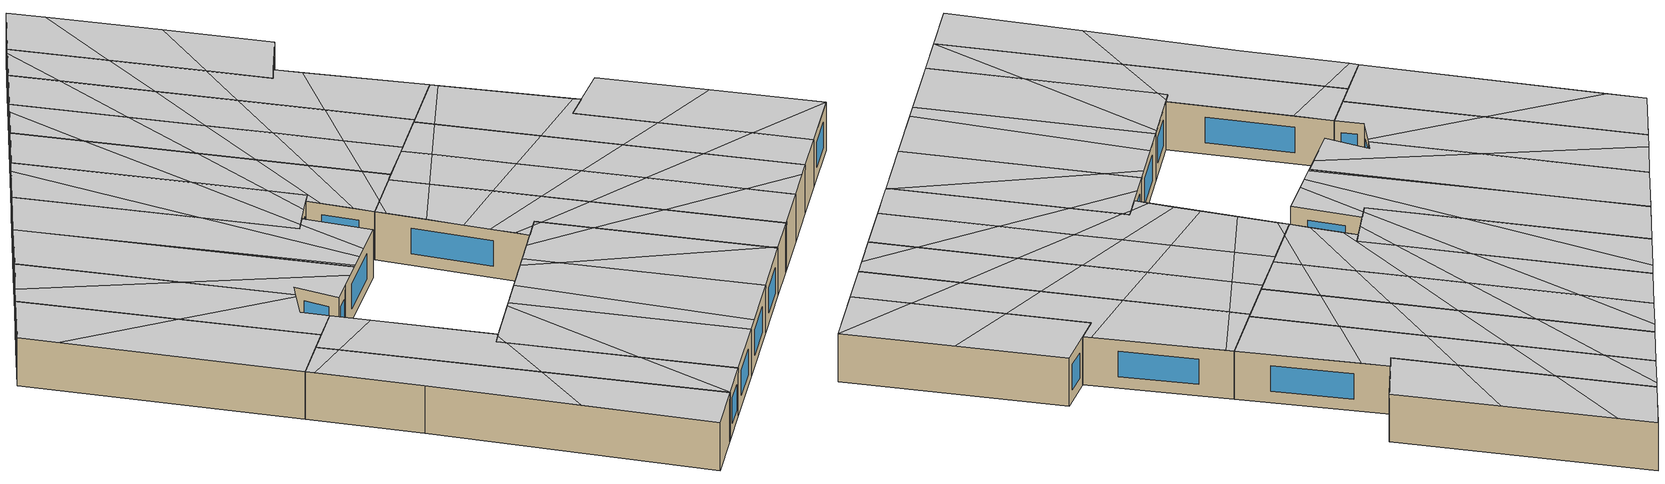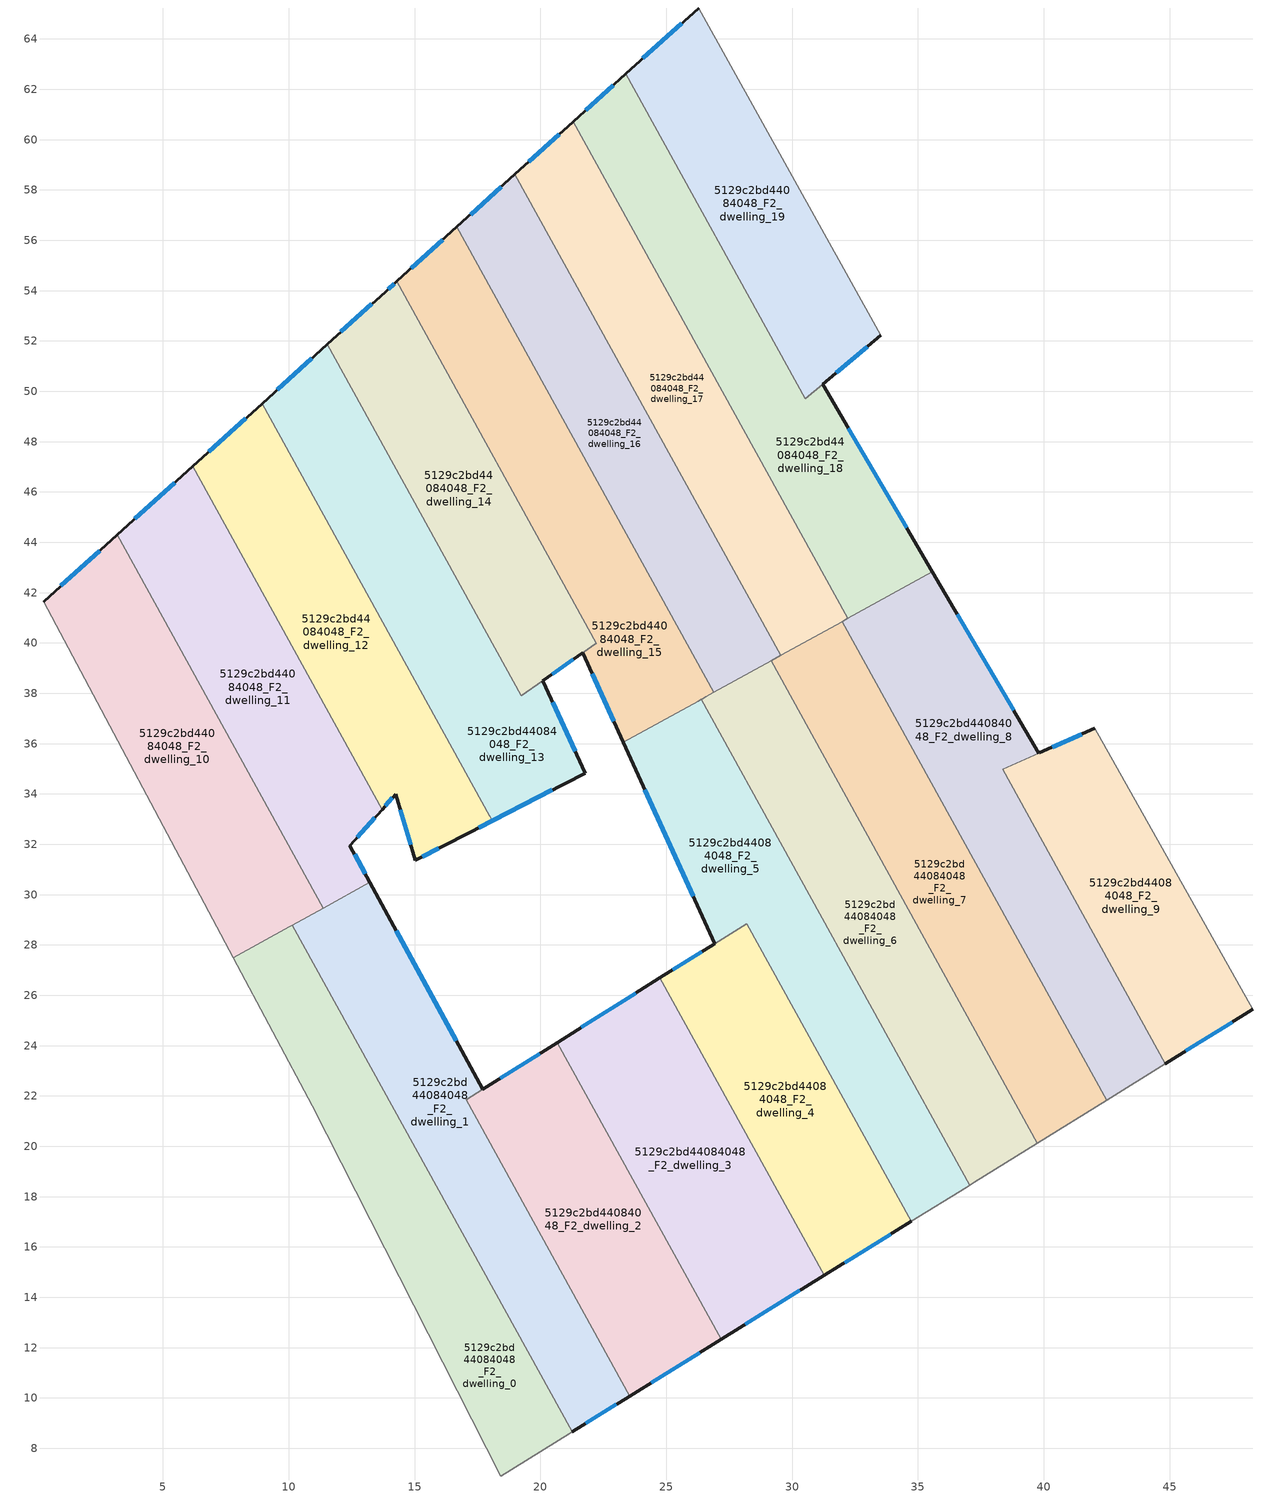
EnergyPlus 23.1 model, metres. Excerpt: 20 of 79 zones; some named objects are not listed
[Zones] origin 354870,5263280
5129c2bd44084048_F2_dwelling_0
 floor to 5129c2bd44084048_F1_dwelling_0 (EU_floor_Construction): 10.15,28.79 21.26,8.66 21.14,8.58 18.43,6.9 10.93,21.62 7.8,27.49 10.02,28.72 z6
 wall to 5129c2bd44084048_F2_dwelling_1 (EU_wall_Construction): 21.26,8.66 10.15,28.79 z6:9
 wall adiabatic (EU_wall_Construction): 7.8,27.49 10.93,21.62 18.43,6.9 21.14,8.58 21.26,8.66 z6:9
 wall to 5129c2bd44084048_F2_dwelling_10 (EU_wall_Construction): 10.15,28.79 10.02,28.72 7.8,27.49 z6:9
 ceiling to 5129c2bd44084048_F3_dwelling_12 (EU_floor_Construction): 14.9,13.83 16.19,17.84 10.77,27.66 8.04,27.03 10.93,21.62 z9
 ceiling to 5129c2bd44084048_F3_dwelling_13 (EU_floor_Construction): 21.14,8.58 21.26,8.66 21.26,8.68 16.19,17.84 14.9,13.83 18.43,6.9 z9
 ceiling to 5129c2bd44084048_F3_dwelling_11 (EU_floor_Construction): 10.77,27.66 10.15,28.79 7.8,27.49 8.04,27.03 z9
5129c2bd44084048_F2_dwelling_1
 floor to 5129c2bd44084048_F1_dwelling_1 (EU_floor_Construction): 17.71,22.26 17.05,21.85 23.55,10.08 21.26,8.66 10.15,28.79 13.22,30.49 z6
 wall outside (EU_wall_Construction): 17.71,22.26 13.22,30.49 / 21.26,8.66 23.55,10.08 z6:9
 wall to 5129c2bd44084048_F2_dwelling_2 (EU_wall_Construction): 23.55,10.08 17.05,21.85 17.71,22.26 z6:9
 wall to 5129c2bd44084048_F2_dwelling_11 (EU_wall_Construction): 13.22,30.49 11.36,29.46 z6:9
 wall to 5129c2bd44084048_F2_dwelling_10 (EU_wall_Construction): 11.36,29.46 10.15,28.79 z6:9
 window (EU_Window_Construction): 16.65,24.19 14.27,28.56 / 21.8,8.99 23.01,9.74 z6.7:8.3
 ceiling to 5129c2bd44084048_F3_dwelling_12 (EU_floor_Construction): 16.19,17.84 17.32,21.35 17.05,21.85 17.6,22.19 17.65,22.37 14.32,28.48 10.77,27.66 z9
 ceiling to 5129c2bd44084048_F3_dwelling_13 (EU_floor_Construction): 21.26,8.68 20.9,14.86 17.32,21.35 16.19,17.84 z9
 ceiling adiabatic (EU_roof_Construction): 23.55,10.08 20.9,14.86 21.26,8.68 10.77,27.66 14.32,28.48 13.22,30.49 10.15,28.79 21.26,8.66 z9
5129c2bd44084048_F2_dwelling_10
 floor to 5129c2bd44084048_F1_dwelling_10 (EU_floor_Construction): 3.17,44.29 11.36,29.46 7.8,27.49 0.26,41.64 z6
 wall outside (EU_wall_Construction): 3.17,44.29 0.26,41.64 z6:9
 wall to 5129c2bd44084048_F2_dwelling_11 (EU_wall_Construction): 11.36,29.46 3.17,44.29 z6:9
 wall adiabatic (EU_wall_Construction): 0.26,41.64 7.8,27.49 z6:9
 window (EU_Window_Construction): 2.49,43.67 0.94,42.27 z6.7:8.3
 ceiling to 5129c2bd44084048_F3_dwelling_11 (EU_floor_Construction): 11.36,29.46 7.55,36.37 1.32,39.64 7.8,27.49 z9
 ceiling to 5129c2bd44084048_F3_dwelling_10 (EU_floor_Construction): 7.55,36.37 3.17,44.29 0.26,41.64 1.32,39.64 z9
5129c2bd44084048_F2_dwelling_11
 floor to 5129c2bd44084048_F1_dwelling_11 (EU_floor_Construction): 6.18,47.01 13.71,33.38 12.42,31.95 13.22,30.49 11.36,29.46 3.17,44.29 z6
 wall outside (EU_wall_Construction): 6.18,47.01 3.17,44.29 / 13.22,30.49 12.42,31.95 13.71,33.38 z6:9
 wall to 5129c2bd44084048_F2_dwelling_12 (EU_wall_Construction): 13.71,33.38 6.18,47.01 z6:9
 window (EU_Window_Construction): 5.47,46.38 3.88,44.93 / 12.73,32.28 13.41,33.05 / 13.03,30.83 12.61,31.6 z6.7:8.3
 ceiling to 5129c2bd44084048_F3_dwelling_10 (EU_floor_Construction): 13.56,33.21 13.71,33.38 10.67,38.88 4.16,45.18 3.17,44.29 7.55,36.37 z9
 ceiling to 5129c2bd44084048_F3_dwelling_9 (EU_floor_Construction): 10.67,38.88 6.18,47.01 4.16,45.18 z9
 ceiling to 5129c2bd44084048_F3_dwelling_11 (EU_floor_Construction): 13.22,30.49 12.42,31.95 13.56,33.21 7.55,36.37 11.36,29.46 z9
5129c2bd44084048_F2_dwelling_12
 floor to 5129c2bd44084048_F1_dwelling_12 (EU_floor_Construction): 8.94,49.51 18.08,32.94 16.25,31.99 15.02,31.36 14.25,33.98 13.71,33.38 6.18,47.01 z6
 wall outside (EU_wall_Construction): 8.94,49.51 6.18,47.01 / 13.71,33.38 14.25,33.98 15.02,31.36 16.25,31.99 z6:9
 wall to 5129c2bd44084048_F2_dwelling_13 (EU_wall_Construction): 17.98,33.12 8.94,49.51 / 16.25,31.99 18.08,32.94 17.99,33.13 z6:9
 window (EU_Window_Construction): 8.29,48.93 6.83,47.6 / 15.31,31.51 15.96,31.84 / 14.43,33.37 14.84,31.98 / 13.84,33.52 14.12,33.84 z6.7:8.3
 ceiling to 5129c2bd44084048_F3_dwelling_9 (EU_floor_Construction): 18.08,32.94 11.04,45.71 8.9,49.48 6.18,47.01 10.67,38.88 17.25,32.51 z9
 ceiling to 5129c2bd44084048_F3_dwelling_10 (EU_floor_Construction): 17.25,32.51 10.67,38.88 13.71,33.38 14.25,33.98 15.02,31.36 16.25,31.99 z9
 ceiling to 5129c2bd44084048_F3_dwelling_8 (EU_floor_Construction): 11.04,45.71 8.94,49.51 8.9,49.48 z9
5129c2bd44084048_F2_dwelling_13
 floor to 5129c2bd44084048_F1_dwelling_13 (EU_floor_Construction): 11.53,51.86 19.24,37.91 20.09,38.51 21.77,34.83 16.25,32 18.08,32.94 17.99,33.13 8.94,49.51 z6
 wall outside (EU_wall_Construction): 11.53,51.86 8.94,49.51 / 16.25,31.99 21.77,34.83 20.09,38.51 z6:9
 wall to 5129c2bd44084048_F2_dwelling_14 (EU_wall_Construction): 20.09,38.51 19.24,37.91 11.53,51.86 z6:9
 window (EU_Window_Construction): 10.92,51.31 9.54,50.06 / 21.38,35.69 20.49,37.64 / 17.54,32.66 20.47,34.16 z6.7:8.3
 ceiling to 5129c2bd44084048_F3_dwelling_8 (EU_floor_Construction): 19.07,33.44 16.59,42.71 11.53,51.86 8.94,49.51 11.09,45.62 18.23,33.01 z9
 ceiling to 5129c2bd44084048_F3_dwelling_7 (EU_floor_Construction): 19.85,33.84 19.59,38.15 19.24,37.91 16.59,42.71 19.07,33.44 z9
 ceiling to 5129c2bd44084048_F3_dwelling_6 (EU_floor_Construction): 21.77,34.83 20.09,38.51 19.59,38.15 19.85,33.84 z9
 ceiling adiabatic (EU_roof_Construction): 18.08,32.94 16.25,32 18.23,33.01 11.09,45.62 17.99,33.13 z9
5129c2bd44084048_F2_dwelling_14
 floor to 5129c2bd44084048_F1_dwelling_14 (EU_floor_Construction): 14.29,54.37 22.23,39.99 19.24,37.91 11.53,51.86 13.84,53.96 z6
 wall outside (EU_wall_Construction): 14.29,54.37 13.84,53.96 11.53,51.86 / 20.09,38.51 21.68,39.61 z6:9
 wall to 5129c2bd44084048_F2_dwelling_15 (EU_wall_Construction): 21.68,39.61 22.23,39.99 14.29,54.37 z6:9
 window (EU_Window_Construction): 13.3,53.47 12.07,52.36 / 14.18,54.27 13.95,54.06 / 20.47,38.77 21.31,39.35 z6.7:8.3
 ceiling to 5129c2bd44084048_F3_dwelling_7 (EU_floor_Construction): 19.59,38.15 19.13,45.59 14.29,54.37 13.84,53.96 13.62,53.76 16.59,42.71 19.24,37.91 z9
 ceiling to 5129c2bd44084048_F3_dwelling_6 (EU_floor_Construction): 20.91,39.08 21.17,41.9 19.13,45.59 19.59,38.15 z9
 ceiling to 5129c2bd44084048_F3_dwelling_8 (EU_floor_Construction): 16.59,42.71 13.62,53.76 11.53,51.86 z9
 ceiling to 5129c2bd44084048_F3_dwelling_5 (EU_floor_Construction): 22.23,39.99 21.17,41.9 20.91,39.08 z9
5129c2bd44084048_F2_dwelling_15
 floor to 5129c2bd44084048_F1_dwelling_15 (EU_floor_Construction): 16.68,56.53 26.89,38.04 23.29,36.05 21.68,39.61 22.23,39.99 14.29,54.37 14.31,54.38 z6
 wall outside (EU_wall_Construction): 16.68,56.53 14.31,54.38 14.29,54.37 / 21.68,39.61 23.29,36.05 z6:9
 wall to 5129c2bd44084048_F2_dwelling_16 (EU_wall_Construction): 26.89,38.04 16.68,56.53 z6:9
 wall to 5129c2bd44084048_F2_dwelling_5 (EU_wall_Construction): 23.29,36.05 26.27,37.69 26.4,37.77 z6:9
 wall to 5129c2bd44084048_F2_dwelling_6 (EU_wall_Construction): 26.4,37.77 26.44,37.79 26.57,37.86 26.89,38.04 z6:9
 window (EU_Window_Construction): 16.12,56.03 14.86,54.89 / 22.06,38.78 22.91,36.89 z6.7:8.3
 ceiling to 5129c2bd44084048_F3_dwelling_6 (EU_floor_Construction): 21.17,41.9 21.69,47.46 18.69,52.89 19.13,45.59 z9
 ceiling to 5129c2bd44084048_F3_dwelling_7 (EU_floor_Construction): 19.13,45.59 18.69,52.89 16.68,56.53 14.31,54.38 14.29,54.37 z9
 ceiling to 5129c2bd44084048_F3_dwelling_3 (EU_floor_Construction): 24.33,36.62 26.11,39.46 24.66,42.08 22.8,37.14 23.29,36.05 z9
 ceiling to 5129c2bd44084048_F3_dwelling_5 (EU_floor_Construction): 22.02,38.86 23.27,44.59 21.69,47.46 21.17,41.9 22.23,39.99 21.68,39.61 z9
 ceiling to 5129c2bd44084048_F3_dwelling_4 (EU_floor_Construction): 22.8,37.14 24.66,42.08 23.27,44.59 22.02,38.86 z9
 ceiling to 5129c2bd44084048_F3_dwelling_2 (EU_floor_Construction): 26.89,38.04 26.11,39.46 24.33,36.62 z9
5129c2bd44084048_F2_dwelling_16
 floor to 5129c2bd44084048_F1_dwelling_16 (EU_floor_Construction): 18.99,58.62 29.54,39.5 26.89,38.04 16.68,56.53 z6
 wall outside (EU_wall_Construction): 18.99,58.62 16.68,56.53 z6:9
 wall to 5129c2bd44084048_F2_dwelling_17 (EU_wall_Construction): 29.54,39.5 18.99,58.62 z6:9
 wall to 5129c2bd44084048_F2_dwelling_6 (EU_wall_Construction): 26.89,38.04 29.16,39.29 z6:9
 wall to 5129c2bd44084048_F2_dwelling_7 (EU_wall_Construction): 29.16,39.29 29.54,39.5 z6:9
 window (EU_Window_Construction): 18.44,58.13 17.22,57.02 z6.7:8.3
 ceiling to 5129c2bd44084048_F3_dwelling_5 (EU_floor_Construction): 23.27,44.59 24.25,49.09 22.19,52.82 21.69,47.46 z9
 ceiling adiabatic (EU_roof_Construction): 24.66,42.08 26.06,45.82 24.25,49.09 23.27,44.59 z9
 ceiling to 5129c2bd44084048_F3_dwelling_6 (EU_floor_Construction): 21.69,47.46 22.19,52.82 18.99,58.62 18.37,58.06 18.69,52.89 z9
 ceiling to 5129c2bd44084048_F3_dwelling_3 (EU_floor_Construction): 26.11,39.46 27.95,42.39 26.06,45.82 24.66,42.08 z9
 ceiling to 5129c2bd44084048_F3_dwelling_7 (EU_floor_Construction): 18.69,52.89 18.37,58.06 16.68,56.53 z9
 ceiling to 5129c2bd44084048_F3_dwelling_2 (EU_floor_Construction): 29.54,39.5 27.95,42.39 26.11,39.46 26.89,38.04 z9
5129c2bd44084048_F2_dwelling_17
 floor to 5129c2bd44084048_F1_dwelling_17 (EU_floor_Construction): 21.3,60.71 32.2,40.97 32.11,40.92 29.54,39.5 18.99,58.62 z6
 wall outside (EU_wall_Construction): 21.3,60.71 18.99,58.62 z6:9
 wall to 5129c2bd44084048_F2_dwelling_18 (EU_wall_Construction): 32.2,40.97 21.3,60.71 z6:9
 wall to 5129c2bd44084048_F2_dwelling_7 (EU_wall_Construction): 29.54,39.5 31.99,40.85 z6:9
 wall to 5129c2bd44084048_F2_dwelling_8 (EU_wall_Construction): 31.99,40.85 32.11,40.92 32.2,40.97 z6:9
 window (EU_Window_Construction): 20.76,60.22 19.53,59.11 z6.7:8.3
 ceiling to 5129c2bd44084048_F3_dwelling_3 (EU_floor_Construction): 27.95,42.39 29.79,45.33 27.46,49.56 26.06,45.82 z9
 ceiling to 5129c2bd44084048_F3_dwelling_5 (EU_floor_Construction): 24.25,49.09 25.23,53.59 22.69,58.2 22.19,52.82 z9
 ceiling to 5129c2bd44084048_F3_dwelling_6 (EU_floor_Construction): 22.19,52.82 22.69,58.2 21.3,60.71 18.99,58.62 z9
 ceiling to 5129c2bd44084048_F3_dwelling_4 (EU_floor_Construction): 26.06,45.82 27.46,49.56 25.23,53.59 24.25,49.09 z9
 ceiling to 5129c2bd44084048_F3_dwelling_2 (EU_floor_Construction): 32.2,40.97 29.79,45.33 27.95,42.39 29.54,39.5 z9
5129c2bd44084048_F2_dwelling_18
 floor to 5129c2bd44084048_F1_dwelling_18 (EU_floor_Construction): 23.39,62.61 30.53,49.7 31.21,50.27 35.58,42.83 32.2,40.97 21.3,60.71 z6
 wall outside (EU_wall_Construction): 35.58,42.83 31.21,50.27 / 23.39,62.61 21.3,60.71 z6:9
 wall to 5129c2bd44084048_F2_dwelling_19 (EU_wall_Construction): 31.21,50.27 30.53,49.7 23.39,62.61 z6:9
 wall to 5129c2bd44084048_F2_dwelling_8 (EU_wall_Construction): 32.2,40.97 35.58,42.83 z6:9
 window (EU_Window_Construction): 34.55,44.58 32.24,48.53 / 22.9,62.16 21.79,61.16 z6.7:8.3
 ceiling adiabatic (EU_roof_Construction): 35.58,42.83 32.02,48.89 29.79,45.33 32.2,40.97 z9
 ceiling to 5129c2bd44084048_F3_dwelling_3 (EU_floor_Construction): 29.79,45.33 32.02,48.89 31.21,50.27 30.53,49.7 28.73,52.94 27.46,49.56 z9
 ceiling to 5129c2bd44084048_F3_dwelling_5 (EU_floor_Construction): 25.23,53.59 26.12,57.67 23.39,62.61 23.07,62.32 22.69,58.2 z9
 ceiling to 5129c2bd44084048_F3_dwelling_6 (EU_floor_Construction): 22.69,58.2 23.07,62.32 21.3,60.71 z9
 ceiling to 5129c2bd44084048_F3_dwelling_4 (EU_floor_Construction): 27.46,49.56 28.73,52.94 26.12,57.67 25.23,53.59 z9
5129c2bd44084048_F2_dwelling_19
 floor to 5129c2bd44084048_F1_dwelling_19 (EU_floor_Construction): 26.29,65.23 33.52,52.22 30.53,49.7 23.39,62.61 z6
 wall outside (EU_wall_Construction): 26.29,65.23 23.39,62.61 / 31.21,50.27 33.52,52.22 z6:9
 wall adiabatic (EU_wall_Construction): 33.52,52.22 26.29,65.23 z6:9
 window (EU_Window_Construction): 25.61,64.61 24.07,63.22 / 31.75,50.73 32.98,51.76 z6.7:8.3
 ceiling to 5129c2bd44084048_F3_dwelling_4 (EU_floor_Construction): 28.73,52.94 30.5,57.65 27.35,63.31 26.12,57.67 z9
 ceiling to 5129c2bd44084048_F3_dwelling_3 (EU_floor_Construction): 33.52,52.22 30.5,57.65 28.73,52.94 30.53,49.7 z9
 ceiling to 5129c2bd44084048_F3_dwelling_5 (EU_floor_Construction): 26.12,57.67 27.35,63.31 26.29,65.23 23.39,62.61 z9
5129c2bd44084048_F2_dwelling_2
 floor to 5129c2bd44084048_F1_dwelling_2 (EU_floor_Construction): 20.66,24.12 27.17,12.33 23.55,10.08 17.05,21.85 z6
 wall outside (EU_wall_Construction): 23.55,10.08 27.17,12.33 / 20.66,24.12 17.71,22.26 z6:9
 wall to 5129c2bd44084048_F2_dwelling_3 (EU_wall_Construction): 27.17,12.33 20.66,24.12 z6:9
 window (EU_Window_Construction): 24.4,10.61 26.32,11.8 / 19.97,23.68 18.4,22.7 z6.7:8.3
 ceiling to 5129c2bd44084048_F3_dwelling_14 (EU_floor_Construction): 27.17,12.33 20.66,24.12 20.38,23.95 20.9,14.86 23.55,10.08 z9
 ceiling to 5129c2bd44084048_F3_dwelling_13 (EU_floor_Construction): 20.9,14.86 20.38,23.95 17.6,22.19 17.32,21.35 z9
 ceiling adiabatic (EU_roof_Construction): 17.32,21.35 17.6,22.19 17.05,21.85 z9
5129c2bd44084048_F2_dwelling_3
 floor to 5129c2bd44084048_F1_dwelling_3 (EU_floor_Construction): 24.75,26.69 31.27,14.87 27.17,12.33 20.66,24.12 z6
 wall outside (EU_wall_Construction): 27.17,12.33 31.27,14.87 / 24.75,26.69 20.66,24.12 z6:9
 wall to 5129c2bd44084048_F2_dwelling_4 (EU_wall_Construction): 31.27,14.87 24.75,26.69 z6:9
 window (EU_Window_Construction): 28.14,12.93 30.31,14.27 / 23.79,26.08 21.62,24.72 z6.7:8.3
 ceiling to 5129c2bd44084048_F3_dwelling_15 (EU_floor_Construction): 31.27,14.87 25.73,24.9 24.12,26.29 22.26,25.12 28.04,12.86 z9
 ceiling to 5129c2bd44084048_F3_dwelling_16 (EU_floor_Construction): 25.73,24.9 24.75,26.69 24.12,26.29 z9
 ceiling to 5129c2bd44084048_F3_dwelling_14 (EU_floor_Construction): 28.04,12.86 22.26,25.12 20.66,24.12 27.17,12.33 z9
5129c2bd44084048_F2_dwelling_4
 floor to 5129c2bd44084048_F1_dwelling_4 (EU_floor_Construction): 28.19,28.85 34.73,17.02 31.27,14.87 24.75,26.69 z6
 wall outside (EU_wall_Construction): 31.27,14.87 34.73,17.02 / 26.92,28.05 24.75,26.69 z6:9
 wall to 5129c2bd44084048_F2_dwelling_5 (EU_wall_Construction): 34.73,17.02 28.19,28.85 26.92,28.05 z6:9
 window (EU_Window_Construction): 32.09,15.37 33.92,16.51 / 26.41,27.73 25.26,27.01 z6.7:8.3
 ceiling to 5129c2bd44084048_F3_dwelling_16 (EU_floor_Construction): 34.6,17.26 29.8,25.94 25.97,27.46 24.75,26.69 25.73,24.9 z9
 ceiling to 5129c2bd44084048_F3_dwelling_15 (EU_floor_Construction): 34.73,17.02 34.6,17.26 25.73,24.9 31.27,14.87 z9
 ceiling to 5129c2bd44084048_F3_dwelling_17 (EU_floor_Construction): 29.8,25.94 28.38,28.52 27.81,28.61 25.97,27.46 z9
 ceiling to 5129c2bd44084048_F3_dwelling_18 (EU_floor_Construction): 28.38,28.52 28.19,28.85 27.81,28.61 z9
5129c2bd44084048_F2_dwelling_5
 floor to 5129c2bd44084048_F1_dwelling_5 (EU_floor_Construction): 26.4,37.77 37.06,18.46 36.93,18.38 34.73,17.02 28.19,28.85 26.91,28.05 23.29,36.05 26.27,37.69 z6
 wall outside (EU_wall_Construction): 23.29,36.05 26.91,28.05 z6:9
 wall to 5129c2bd44084048_F2_dwelling_6 (EU_wall_Construction): 37.06,18.46 26.4,37.77 z6:9
 wall adiabatic (EU_wall_Construction): 34.73,17.02 36.93,18.38 37.06,18.46 z6:9
 window (EU_Window_Construction): 24.14,34.17 26.06,29.93 z6.7:8.3
 ceiling to 5129c2bd44084048_F3_dwelling_16 (EU_floor_Construction): 36.97,18.41 37.06,18.46 33.8,24.36 29.8,25.94 34.6,17.26 34.82,17.07 z9
 ceiling to 5129c2bd44084048_F3_dwelling_18 (EU_floor_Construction): 31.79,27.99 30.5,30.33 25.99,30.1 26.58,28.8 27.8,28.61 28.19,28.85 28.38,28.52 z9
 ceiling to 5129c2bd44084048_F3_dwelling_15 (EU_floor_Construction): 34.82,17.07 34.6,17.26 34.73,17.02 z9
 ceiling to 5129c2bd44084048_F3_dwelling_1 (EU_floor_Construction): 29.19,32.71 27.5,35.77 24.51,33.37 25.36,31.49 z9
 ceiling adiabatic (EU_roof_Construction): 27.8,28.61 26.58,28.8 26.91,28.05 z9; 33.8,24.36 31.79,27.99 28.38,28.52 29.8,25.94 z9
 ceiling to 5129c2bd44084048_F3_dwelling_0 (EU_floor_Construction): 30.5,30.33 29.19,32.71 25.36,31.49 25.99,30.1 z9
 ceiling to 5129c2bd44084048_F3_dwelling_2 (EU_floor_Construction): 27.5,35.77 26.4,37.77 24.33,36.62 23.58,35.42 24.51,33.37 z9
 ceiling to 5129c2bd44084048_F3_dwelling_3 (EU_floor_Construction): 23.58,35.42 24.33,36.62 23.29,36.05 z9
5129c2bd44084048_F2_dwelling_6
 floor to 5129c2bd44084048_F1_dwelling_6 (EU_floor_Construction): 29.16,39.29 39.74,20.13 37.23,18.57 37.06,18.46 26.4,37.77 26.44,37.79 26.57,37.86 z6
 wall to 5129c2bd44084048_F2_dwelling_7 (EU_wall_Construction): 39.74,20.13 29.16,39.29 z6:9
 wall adiabatic (EU_wall_Construction): 37.06,18.46 37.23,18.57 39.74,20.13 z6:9
 ceiling to 5129c2bd44084048_F3_dwelling_18 (EU_floor_Construction): 35.74,27.39 34.01,30.51 30.5,30.33 31.79,27.99 z9
 ceiling to 5129c2bd44084048_F3_dwelling_1 (EU_floor_Construction): 32.25,33.69 30,37.77 27.5,35.77 29.19,32.71 z9
 ceiling adiabatic (EU_roof_Construction): 38.42,22.53 35.74,27.39 31.79,27.99 33.8,24.36 z9
 ceiling to 5129c2bd44084048_F3_dwelling_16 (EU_floor_Construction): 39.74,20.13 38.42,22.53 33.8,24.36 37.06,18.46 37.12,18.5 z9
 ceiling to 5129c2bd44084048_F3_dwelling_0 (EU_floor_Construction): 34.01,30.51 32.25,33.69 29.19,32.71 30.5,30.33 z9
 ceiling to 5129c2bd44084048_F3_dwelling_2 (EU_floor_Construction): 30,37.77 29.16,39.29 26.4,37.77 27.5,35.77 z9
5129c2bd44084048_F2_dwelling_7
 floor to 5129c2bd44084048_F1_dwelling_7 (EU_floor_Construction): 31.99,40.85 42.49,21.83 39.74,20.13 29.16,39.29 z6
 wall to 5129c2bd44084048_F2_dwelling_8 (EU_wall_Construction): 42.49,21.83 31.99,40.85 z6:9
 wall adiabatic (EU_wall_Construction): 39.74,20.13 42.49,21.83 z6:9
 ceiling to 5129c2bd44084048_F3_dwelling_17 (EU_floor_Construction): 42.49,21.83 39.77,26.77 35.74,27.39 38.42,22.53 41.59,21.27 z9
 ceiling to 5129c2bd44084048_F3_dwelling_1 (EU_floor_Construction): 35.39,34.69 32.55,39.82 30,37.77 32.25,33.69 z9
 ceiling to 5129c2bd44084048_F3_dwelling_16 (EU_floor_Construction): 41.59,21.27 38.42,22.53 39.74,20.13 z9
 ceiling to 5129c2bd44084048_F3_dwelling_0 (EU_floor_Construction): 37.6,30.69 35.39,34.69 32.25,33.69 34.01,30.51 z9
 ceiling to 5129c2bd44084048_F3_dwelling_18 (EU_floor_Construction): 39.77,26.77 37.6,30.69 34.01,30.51 35.74,27.39 z9
 ceiling to 5129c2bd44084048_F3_dwelling_2 (EU_floor_Construction): 32.55,39.82 31.99,40.85 29.16,39.29 30,37.77 z9
5129c2bd44084048_F2_dwelling_8
 floor to 5129c2bd44084048_F1_dwelling_8 (EU_floor_Construction): 39.81,35.63 38.36,34.99 44.83,23.28 42.49,21.83 31.99,40.85 35.58,42.83 z6
 wall outside (EU_wall_Construction): 39.81,35.63 35.58,42.83 z6:9
 wall to 5129c2bd44084048_F2_dwelling_9 (EU_wall_Construction): 38.36,34.99 39.81,35.63 / 44.83,23.28 38.37,34.98 z6:9
 wall adiabatic (EU_wall_Construction): 42.49,21.83 44.83,23.28 z6:9
 window (EU_Window_Construction): 38.81,37.32 36.57,41.14 z6.7:8.3
 ceiling to 5129c2bd44084048_F3_dwelling_1 (EU_floor_Construction): 39.57,36.02 35.81,42.43 32.55,39.82 35.39,34.69 z9
 ceiling to 5129c2bd44084048_F3_dwelling_0 (EU_floor_Construction): 40.65,30.85 38.36,34.99 39.81,35.63 39.57,36.02 35.39,34.69 37.6,30.69 z9
 ceiling to 5129c2bd44084048_F3_dwelling_2 (EU_floor_Construction): 35.81,42.43 35.58,42.83 31.99,40.85 32.55,39.82 z9
 ceiling to 5129c2bd44084048_F3_dwelling_17 (EU_floor_Construction): 44.83,23.28 43.2,26.24 39.77,26.77 42.49,21.83 z9
 ceiling to 5129c2bd44084048_F3_dwelling_18 (EU_floor_Construction): 43.2,26.24 40.65,30.85 37.6,30.69 39.77,26.77 z9
5129c2bd44084048_F2_dwelling_9
 floor to 5129c2bd44084048_F1_dwelling_9 (EU_floor_Construction): 42.02,36.61 48.31,25.44 44.83,23.28 38.37,34.98 z6
 wall outside (EU_wall_Construction): 42.02,36.61 39.81,35.63 / 44.83,23.28 48.31,25.44 z6:9
 wall adiabatic (EU_wall_Construction): 48.31,25.44 42.02,36.61 z6:9
 window (EU_Window_Construction): 41.5,36.38 40.33,35.86 / 45.65,23.79 47.49,24.93 z6.7:8.3
 ceiling to 5129c2bd44084048_F3_dwelling_0 (EU_floor_Construction): 45.14,31.07 42.02,36.61 38.36,34.99 40.65,30.85 z9
 ceiling to 5129c2bd44084048_F3_dwelling_18 (EU_floor_Construction): 48.3,25.45 45.14,31.07 40.65,30.85 43.2,26.24 z9
 ceiling to 5129c2bd44084048_F3_dwelling_17 (EU_floor_Construction): 48.31,25.44 48.3,25.45 43.2,26.24 44.83,23.28 z9
[Building]
EU S2 Campaign: North Axis=0; Terrain=City; Solar Distribution=FullExterior
[Site:Location]
Budapest.Ferenc.Liszt.Intl.AP: Latitude=47.437; Longitude=19.256; Time Zone=1; Elevation=185
[SizingPeriod:WeatherFileDays]
AnnualSizingPeriod: Begin Month=1; Begin Day of Month=1; End Month=12; End Day of Month=31; Day of Week for Start Day=Monday; Use Weather File Daylight Saving Period=No; Use Weather File Rain and Snow Indicators=No
[MATERIAL]
EU_InternalMass_Material: Roughness=MediumRough; Thickness=0.1; Conductivity=1; Density=1800; Specific Heat=900; Thermal Absorptance=0.9; Solar Absorptance=0.7; Visible Absorptance=0.7
[MATERIAL:NOMASS] Roughness=MediumRough; Thermal Absorptance=0.9; Solar Absorptance=0.7; Visible Absorptance=0.7
Name | Thermal Resistance
EU_wall_NoMass | 0.832559
EU_roof_NoMass | 1.39638
EU_floor_NoMass | 0.872794
[WINDOWMATERIAL:SIMPLEGLAZINGSYSTEM]
EU_Window_SimpleGlazing: UFactor=2.79869; Solar Heat Gain Coefficient=0.75; Visible Transmittance=0.75
[CONSTRUCTION]
EU_wall_Construction: EU_wall_NoMass
EU_roof_Construction: EU_roof_NoMass
EU_floor_Construction: EU_floor_NoMass
EU_Window_Construction: EU_Window_SimpleGlazing
EU_InternalMass_Construction: EU_InternalMass_Material
[ZONE] Type=1; Multiplier=1; Ceiling Height=autocalculate; Floor Area=autocalculate; Part of Total Floor Area=Yes
Name | Volume
5129c2bd44084048_F2_dwelling_0 | 205.26
5129c2bd44084048_F2_dwelling_1 | 207.227
5129c2bd44084048_F2_dwelling_10 | 195.405
5129c2bd44084048_F2_dwelling_11 | 195.37
5129c2bd44084048_F2_dwelling_12 | 196.876
5129c2bd44084048_F2_dwelling_13 | 208.605
5129c2bd44084048_F2_dwelling_14 | 175.969
5129c2bd44084048_F2_dwelling_15 | 205.051
5129c2bd44084048_F2_dwelling_16 | 195.383
5129c2bd44084048_F2_dwelling_17 | 202.135
5129c2bd44084048_F2_dwelling_18 | 214.109
5129c2bd44084048_F2_dwelling_19 | 169.915
5129c2bd44084048_F2_dwelling_2 | 172.169
5129c2bd44084048_F2_dwelling_3 | 194.897
5129c2bd44084048_F2_dwelling_4 | 164.644
5129c2bd44084048_F2_dwelling_5 | 211.89
5129c2bd44084048_F2_dwelling_6 | 208.108
5129c2bd44084048_F2_dwelling_7 | 211.207
5129c2bd44084048_F2_dwelling_8 | 214.911
5129c2bd44084048_F2_dwelling_9 | 158.524
[INTERNALMASS] Construction=EU_InternalMass_Construction
Name | Zone or ZoneList | Surface Area
5129c2bd44084048_F2_dwelling_0_EU_InternalMass | 5129c2bd44084048_F2_dwelling_0 | 68.4145
5129c2bd44084048_F2_dwelling_1_EU_InternalMass | 5129c2bd44084048_F2_dwelling_1 | 69.0811
5129c2bd44084048_F2_dwelling_2_EU_InternalMass | 5129c2bd44084048_F2_dwelling_2 | 57.3886
5129c2bd44084048_F2_dwelling_3_EU_InternalMass | 5129c2bd44084048_F2_dwelling_3 | 64.9659
5129c2bd44084048_F2_dwelling_4_EU_InternalMass | 5129c2bd44084048_F2_dwelling_4 | 54.8897
5129c2bd44084048_F2_dwelling_5_EU_InternalMass | 5129c2bd44084048_F2_dwelling_5 | 70.6231
5129c2bd44084048_F2_dwelling_6_EU_InternalMass | 5129c2bd44084048_F2_dwelling_6 | 69.377
5129c2bd44084048_F2_dwelling_7_EU_InternalMass | 5129c2bd44084048_F2_dwelling_7 | 70.4022
5129c2bd44084048_F2_dwelling_8_EU_InternalMass | 5129c2bd44084048_F2_dwelling_8 | 71.6364
5129c2bd44084048_F2_dwelling_9_EU_InternalMass | 5129c2bd44084048_F2_dwelling_9 | 52.8531
5129c2bd44084048_F2_dwelling_10_EU_InternalMass | 5129c2bd44084048_F2_dwelling_10 | 65.1351
5129c2bd44084048_F2_dwelling_11_EU_InternalMass | 5129c2bd44084048_F2_dwelling_11 | 65.1234
5129c2bd44084048_F2_dwelling_12_EU_InternalMass | 5129c2bd44084048_F2_dwelling_12 | 65.6654
5129c2bd44084048_F2_dwelling_13_EU_InternalMass | 5129c2bd44084048_F2_dwelling_13 | 69.5343
5129c2bd44084048_F2_dwelling_14_EU_InternalMass | 5129c2bd44084048_F2_dwelling_14 | 58.6655
5129c2bd44084048_F2_dwelling_15_EU_InternalMass | 5129c2bd44084048_F2_dwelling_15 | 68.3497
5129c2bd44084048_F2_dwelling_16_EU_InternalMass | 5129c2bd44084048_F2_dwelling_16 | 65.1275
5129c2bd44084048_F2_dwelling_17_EU_InternalMass | 5129c2bd44084048_F2_dwelling_17 | 67.3724
5129c2bd44084048_F2_dwelling_18_EU_InternalMass | 5129c2bd44084048_F2_dwelling_18 | 71.3752
5129c2bd44084048_F2_dwelling_19_EU_InternalMass | 5129c2bd44084048_F2_dwelling_19 | 56.6434
[OTHEREQUIPMENT] Fuel Type=Electricity; Design Level Calculation Method=Watts/Area; Power per Zone Floor Area=1; Fraction Latent=0; Fraction Radiant=0; Fraction Lost=0; Carbon Dioxide Generation Rate=0; EndUse Subcategory=EU_Step8_InternalGains
Name | Zone or ZoneList or Space or SpaceList | Schedule
EU_Step8_InternalGain_5129c2bd44084048_F2_dwelling_0_f000 | 5129c2bd44084048_F2_dwelling_0 | EU_Step8_GainSchedule_5129c2bd44084048_F2_dwelling_0_f000
EU_Step8_InternalGain_5129c2bd44084048_F2_dwelling_1_f000 | 5129c2bd44084048_F2_dwelling_1 | EU_Step8_GainSchedule_5129c2bd44084048_F2_dwelling_1_f000
EU_Step8_InternalGain_5129c2bd44084048_F2_dwelling_2_f000 | 5129c2bd44084048_F2_dwelling_2 | EU_Step8_GainSchedule_5129c2bd44084048_F2_dwelling_2_f000
EU_Step8_InternalGain_5129c2bd44084048_F2_dwelling_3_f000 | 5129c2bd44084048_F2_dwelling_3 | EU_Step8_GainSchedule_5129c2bd44084048_F2_dwelling_3_f000
EU_Step8_InternalGain_5129c2bd44084048_F2_dwelling_4_f000 | 5129c2bd44084048_F2_dwelling_4 | EU_Step8_GainSchedule_5129c2bd44084048_F2_dwelling_4_f000
EU_Step8_InternalGain_5129c2bd44084048_F2_dwelling_5_f000 | 5129c2bd44084048_F2_dwelling_5 | EU_Step8_GainSchedule_5129c2bd44084048_F2_dwelling_5_f000
EU_Step8_InternalGain_5129c2bd44084048_F2_dwelling_6_f000 | 5129c2bd44084048_F2_dwelling_6 | EU_Step8_GainSchedule_5129c2bd44084048_F2_dwelling_6_f000
EU_Step8_InternalGain_5129c2bd44084048_F2_dwelling_7_f000 | 5129c2bd44084048_F2_dwelling_7 | EU_Step8_GainSchedule_5129c2bd44084048_F2_dwelling_7_f000
EU_Step8_InternalGain_5129c2bd44084048_F2_dwelling_8_f000 | 5129c2bd44084048_F2_dwelling_8 | EU_Step8_GainSchedule_5129c2bd44084048_F2_dwelling_8_f000
EU_Step8_InternalGain_5129c2bd44084048_F2_dwelling_9_f000 | 5129c2bd44084048_F2_dwelling_9 | EU_Step8_GainSchedule_5129c2bd44084048_F2_dwelling_9_f000
EU_Step8_InternalGain_5129c2bd44084048_F2_dwelling_10_f000 | 5129c2bd44084048_F2_dwelling_10 | EU_Step8_GainSchedule_5129c2bd44084048_F2_dwelling_10_f000
EU_Step8_InternalGain_5129c2bd44084048_F2_dwelling_11_f000 | 5129c2bd44084048_F2_dwelling_11 | EU_Step8_GainSchedule_5129c2bd44084048_F2_dwelling_11_f000
EU_Step8_InternalGain_5129c2bd44084048_F2_dwelling_12_f000 | 5129c2bd44084048_F2_dwelling_12 | EU_Step8_GainSchedule_5129c2bd44084048_F2_dwelling_12_f000
EU_Step8_InternalGain_5129c2bd44084048_F2_dwelling_13_f000 | 5129c2bd44084048_F2_dwelling_13 | EU_Step8_GainSchedule_5129c2bd44084048_F2_dwelling_13_f000
EU_Step8_InternalGain_5129c2bd44084048_F2_dwelling_14_f000 | 5129c2bd44084048_F2_dwelling_14 | EU_Step8_GainSchedule_5129c2bd44084048_F2_dwelling_14_f000
EU_Step8_InternalGain_5129c2bd44084048_F2_dwelling_15_f000 | 5129c2bd44084048_F2_dwelling_15 | EU_Step8_GainSchedule_5129c2bd44084048_F2_dwelling_15_f000
EU_Step8_InternalGain_5129c2bd44084048_F2_dwelling_16_f000 | 5129c2bd44084048_F2_dwelling_16 | EU_Step8_GainSchedule_5129c2bd44084048_F2_dwelling_16_f000
EU_Step8_InternalGain_5129c2bd44084048_F2_dwelling_17_f000 | 5129c2bd44084048_F2_dwelling_17 | EU_Step8_GainSchedule_5129c2bd44084048_F2_dwelling_17_f000
EU_Step8_InternalGain_5129c2bd44084048_F2_dwelling_18_f000 | 5129c2bd44084048_F2_dwelling_18 | EU_Step8_GainSchedule_5129c2bd44084048_F2_dwelling_18_f000
EU_Step8_InternalGain_5129c2bd44084048_F2_dwelling_19_f000 | 5129c2bd44084048_F2_dwelling_19 | EU_Step8_GainSchedule_5129c2bd44084048_F2_dwelling_19_f000
[ZONEVENTILATION:DESIGNFLOWRATE] Schedule=EU_AlwaysOn; Design Flow Rate Calculation Method=AirChanges/Hour; Air Changes per Hour=0.475469; Ventilation Type=Natural; Fan Pressure Rise=0; Fan Total Efficiency=1; Constant Term Coefficient=1; Temperature Term Coefficient=0; Velocity Term Coefficient=0; Velocity Squared Term Coefficient=0; Minimum Indoor Temperature=-100; Maximum Indoor Temperature=100; Delta Temperature=-100; Minimum Outdoor Temperature=-100; Maximum Outdoor Temperature=100; Maximum Wind Speed=40
Name | Zone or ZoneList or Space or SpaceList
EU_ConstantAir_5129c2bd44084048_F2_dwelling_0 | 5129c2bd44084048_F2_dwelling_0
EU_ConstantAir_5129c2bd44084048_F2_dwelling_1 | 5129c2bd44084048_F2_dwelling_1
EU_ConstantAir_5129c2bd44084048_F2_dwelling_2 | 5129c2bd44084048_F2_dwelling_2
EU_ConstantAir_5129c2bd44084048_F2_dwelling_3 | 5129c2bd44084048_F2_dwelling_3
EU_ConstantAir_5129c2bd44084048_F2_dwelling_4 | 5129c2bd44084048_F2_dwelling_4
EU_ConstantAir_5129c2bd44084048_F2_dwelling_5 | 5129c2bd44084048_F2_dwelling_5
EU_ConstantAir_5129c2bd44084048_F2_dwelling_6 | 5129c2bd44084048_F2_dwelling_6
EU_ConstantAir_5129c2bd44084048_F2_dwelling_7 | 5129c2bd44084048_F2_dwelling_7
EU_ConstantAir_5129c2bd44084048_F2_dwelling_8 | 5129c2bd44084048_F2_dwelling_8
EU_ConstantAir_5129c2bd44084048_F2_dwelling_9 | 5129c2bd44084048_F2_dwelling_9
EU_ConstantAir_5129c2bd44084048_F2_dwelling_10 | 5129c2bd44084048_F2_dwelling_10
EU_ConstantAir_5129c2bd44084048_F2_dwelling_11 | 5129c2bd44084048_F2_dwelling_11
EU_ConstantAir_5129c2bd44084048_F2_dwelling_12 | 5129c2bd44084048_F2_dwelling_12
EU_ConstantAir_5129c2bd44084048_F2_dwelling_13 | 5129c2bd44084048_F2_dwelling_13
EU_ConstantAir_5129c2bd44084048_F2_dwelling_14 | 5129c2bd44084048_F2_dwelling_14
EU_ConstantAir_5129c2bd44084048_F2_dwelling_15 | 5129c2bd44084048_F2_dwelling_15
EU_ConstantAir_5129c2bd44084048_F2_dwelling_16 | 5129c2bd44084048_F2_dwelling_16
EU_ConstantAir_5129c2bd44084048_F2_dwelling_17 | 5129c2bd44084048_F2_dwelling_17
EU_ConstantAir_5129c2bd44084048_F2_dwelling_18 | 5129c2bd44084048_F2_dwelling_18
EU_ConstantAir_5129c2bd44084048_F2_dwelling_19 | 5129c2bd44084048_F2_dwelling_19
[HVACTEMPLATE:ZONE:IDEALLOADSAIRSYSTEM] System Availability Schedule=EU_AlwaysOn; Maximum Heating Supply Air Temperature=50; Minimum Cooling Supply Air Temperature=13; Maximum Heating Supply Air Humidity Ratio=0.0156; Minimum Cooling Supply Air Humidity Ratio=0.0077; Heating Limit=NoLimit; Cooling Limit=NoLimit; Heating Availability Schedule=EU_AlwaysOn; Cooling Availability Schedule=EU_CoolingOff; Dehumidification Control Type=ConstantSensibleHeatRatio; Cooling Sensible Heat Ratio=0.7; Dehumidification Setpoint=60; Humidification Control Type=None; Humidification Setpoint=30; Outdoor Air Method=None; Outdoor Air Flow Rate per Person=0.00944; Outdoor Air Flow Rate per Zone Floor Area=0; Outdoor Air Flow Rate per Zone=0; Demand Controlled Ventilation Type=None; Outdoor Air Economizer Type=NoEconomizer; Heat Recovery Type=None; Sensible Heat Recovery Effectiveness=0.7; Latent Heat Recovery Effectiveness=0.65
Name | Template Thermostat
5129c2bd44084048_F2_dwelling_0 | EU_HeatOnly_5129c2bd44084048_F2_dwelling_0
5129c2bd44084048_F2_dwelling_1 | EU_HeatOnly_5129c2bd44084048_F2_dwelling_1
5129c2bd44084048_F2_dwelling_2 | EU_HeatOnly_5129c2bd44084048_F2_dwelling_2
5129c2bd44084048_F2_dwelling_3 | EU_HeatOnly_5129c2bd44084048_F2_dwelling_3
5129c2bd44084048_F2_dwelling_4 | EU_HeatOnly_5129c2bd44084048_F2_dwelling_4
5129c2bd44084048_F2_dwelling_5 | EU_HeatOnly_5129c2bd44084048_F2_dwelling_5
5129c2bd44084048_F2_dwelling_6 | EU_HeatOnly_5129c2bd44084048_F2_dwelling_6
5129c2bd44084048_F2_dwelling_7 | EU_HeatOnly_5129c2bd44084048_F2_dwelling_7
5129c2bd44084048_F2_dwelling_8 | EU_HeatOnly_5129c2bd44084048_F2_dwelling_8
5129c2bd44084048_F2_dwelling_9 | EU_HeatOnly_5129c2bd44084048_F2_dwelling_9
5129c2bd44084048_F2_dwelling_10 | EU_HeatOnly_5129c2bd44084048_F2_dwelling_10
5129c2bd44084048_F2_dwelling_11 | EU_HeatOnly_5129c2bd44084048_F2_dwelling_11
5129c2bd44084048_F2_dwelling_12 | EU_HeatOnly_5129c2bd44084048_F2_dwelling_12
5129c2bd44084048_F2_dwelling_13 | EU_HeatOnly_5129c2bd44084048_F2_dwelling_13
5129c2bd44084048_F2_dwelling_14 | EU_HeatOnly_5129c2bd44084048_F2_dwelling_14
5129c2bd44084048_F2_dwelling_15 | EU_HeatOnly_5129c2bd44084048_F2_dwelling_15
5129c2bd44084048_F2_dwelling_16 | EU_HeatOnly_5129c2bd44084048_F2_dwelling_16
5129c2bd44084048_F2_dwelling_17 | EU_HeatOnly_5129c2bd44084048_F2_dwelling_17
5129c2bd44084048_F2_dwelling_18 | EU_HeatOnly_5129c2bd44084048_F2_dwelling_18
5129c2bd44084048_F2_dwelling_19 | EU_HeatOnly_5129c2bd44084048_F2_dwelling_19
[SIZING:ZONE] Zone Cooling Design Supply Air Temperature Input Method=SupplyAirTemperature; Zone Cooling Design Supply Air Temperature=13; Zone Heating Design Supply Air Temperature Input Method=SupplyAirTemperature; Zone Heating Design Supply Air Temperature=50; Zone Cooling Design Supply Air Humidity Ratio=0.008; Zone Heating Design Supply Air Humidity Ratio=0.008; Cooling Design Air Flow Method=DesignDay; Cooling Design Air Flow Rate=0; Cooling Minimum Air Flow per Zone Floor Area=0.000762; Cooling Minimum Air Flow=0; Cooling Minimum Air Flow Fraction=0.2; Heating Design Air Flow Method=DesignDay; Heating Design Air Flow Rate=0; Heating Maximum Air Flow per Zone Floor Area=0.002032; Heating Maximum Air Flow=0.141576; Heating Maximum Air Flow Fraction=0.3; Account for Dedicated Outdoor Air System=No; Dedicated Outdoor Air System Control Strategy=NeutralSupplyAir; Dedicated Outdoor Air Low Setpoint Temperature for Design=autosize; Dedicated Outdoor Air High Setpoint Temperature for Design=autosize; Zone Load Sizing Method=Sensible Load Only No Latent Load; Zone Latent Cooling Design Supply Air Humidity Ratio Input Method=HumidityRatioDifference; Zone Cooling Design Supply Air Humidity Ratio Difference=0.005; Zone Latent Heating Design Supply Air Humidity Ratio Input Method=HumidityRatioDifference; Zone Humidification Design Supply Air Humidity Ratio Difference=0.005
5129c2bd44084048_F2_dwelling_0; 5129c2bd44084048_F2_dwelling_1; 5129c2bd44084048_F2_dwelling_2; 5129c2bd44084048_F2_dwelling_3; 5129c2bd44084048_F2_dwelling_4; 5129c2bd44084048_F2_dwelling_5; 5129c2bd44084048_F2_dwelling_6; 5129c2bd44084048_F2_dwelling_7; 5129c2bd44084048_F2_dwelling_8; 5129c2bd44084048_F2_dwelling_9; 5129c2bd44084048_F2_dwelling_10; 5129c2bd44084048_F2_dwelling_11; 5129c2bd44084048_F2_dwelling_12; 5129c2bd44084048_F2_dwelling_13; 5129c2bd44084048_F2_dwelling_14; 5129c2bd44084048_F2_dwelling_15; 5129c2bd44084048_F2_dwelling_16; 5129c2bd44084048_F2_dwelling_17; 5129c2bd44084048_F2_dwelling_18; 5129c2bd44084048_F2_dwelling_19
[SCHEDULE:CONSTANT]
Name | Hourly Value
EU_AlwaysOn | 1
EU_CoolingOff | 0
[SCHEDULE:FILE] Column Number=1; Rows to Skip at Top=0; Number of Hours of Data=8760; Column Separator=Comma; Interpolate to Timestep=No; Minutes per Item=60; Adjust Schedule for Daylight Savings=Yes
Name | File
EU_Step8_GainSchedule_5129c2bd44084048_F2_dwelling_0_f000 | ../../schedules/5129c2bd44084048/5129c2bd44084048_F2_dwelling_0_f000_gain.csv
EU_Step8_GainSchedule_5129c2bd44084048_F2_dwelling_1_f000 | ../../schedules/5129c2bd44084048/5129c2bd44084048_F2_dwelling_1_f000_gain.csv
EU_Step8_GainSchedule_5129c2bd44084048_F2_dwelling_2_f000 | ../../schedules/5129c2bd44084048/5129c2bd44084048_F2_dwelling_2_f000_gain.csv
EU_Step8_GainSchedule_5129c2bd44084048_F2_dwelling_3_f000 | ../../schedules/5129c2bd44084048/5129c2bd44084048_F2_dwelling_3_f000_gain.csv
EU_Step8_GainSchedule_5129c2bd44084048_F2_dwelling_4_f000 | ../../schedules/5129c2bd44084048/5129c2bd44084048_F2_dwelling_4_f000_gain.csv
EU_Step8_GainSchedule_5129c2bd44084048_F2_dwelling_5_f000 | ../../schedules/5129c2bd44084048/5129c2bd44084048_F2_dwelling_5_f000_gain.csv
EU_Step8_GainSchedule_5129c2bd44084048_F2_dwelling_6_f000 | ../../schedules/5129c2bd44084048/5129c2bd44084048_F2_dwelling_6_f000_gain.csv
EU_Step8_GainSchedule_5129c2bd44084048_F2_dwelling_7_f000 | ../../schedules/5129c2bd44084048/5129c2bd44084048_F2_dwelling_7_f000_gain.csv
EU_Step8_GainSchedule_5129c2bd44084048_F2_dwelling_8_f000 | ../../schedules/5129c2bd44084048/5129c2bd44084048_F2_dwelling_8_f000_gain.csv
EU_Step8_GainSchedule_5129c2bd44084048_F2_dwelling_9_f000 | ../../schedules/5129c2bd44084048/5129c2bd44084048_F2_dwelling_9_f000_gain.csv
EU_Step8_GainSchedule_5129c2bd44084048_F2_dwelling_10_f000 | ../../schedules/5129c2bd44084048/5129c2bd44084048_F2_dwelling_10_f000_gain.csv
EU_Step8_GainSchedule_5129c2bd44084048_F2_dwelling_11_f000 | ../../schedules/5129c2bd44084048/5129c2bd44084048_F2_dwelling_11_f000_gain.csv
EU_Step8_GainSchedule_5129c2bd44084048_F2_dwelling_12_f000 | ../../schedules/5129c2bd44084048/5129c2bd44084048_F2_dwelling_12_f000_gain.csv
EU_Step8_GainSchedule_5129c2bd44084048_F2_dwelling_13_f000 | ../../schedules/5129c2bd44084048/5129c2bd44084048_F2_dwelling_13_f000_gain.csv
EU_Step8_GainSchedule_5129c2bd44084048_F2_dwelling_14_f000 | ../../schedules/5129c2bd44084048/5129c2bd44084048_F2_dwelling_14_f000_gain.csv
EU_Step8_GainSchedule_5129c2bd44084048_F2_dwelling_15_f000 | ../../schedules/5129c2bd44084048/5129c2bd44084048_F2_dwelling_15_f000_gain.csv
EU_Step8_GainSchedule_5129c2bd44084048_F2_dwelling_16_f000 | ../../schedules/5129c2bd44084048/5129c2bd44084048_F2_dwelling_16_f000_gain.csv
EU_Step8_GainSchedule_5129c2bd44084048_F2_dwelling_17_f000 | ../../schedules/5129c2bd44084048/5129c2bd44084048_F2_dwelling_17_f000_gain.csv
EU_Step8_GainSchedule_5129c2bd44084048_F2_dwelling_18_f000 | ../../schedules/5129c2bd44084048/5129c2bd44084048_F2_dwelling_18_f000_gain.csv
EU_Step8_GainSchedule_5129c2bd44084048_F2_dwelling_19_f000 | ../../schedules/5129c2bd44084048/5129c2bd44084048_F2_dwelling_19_f000_gain.csv
